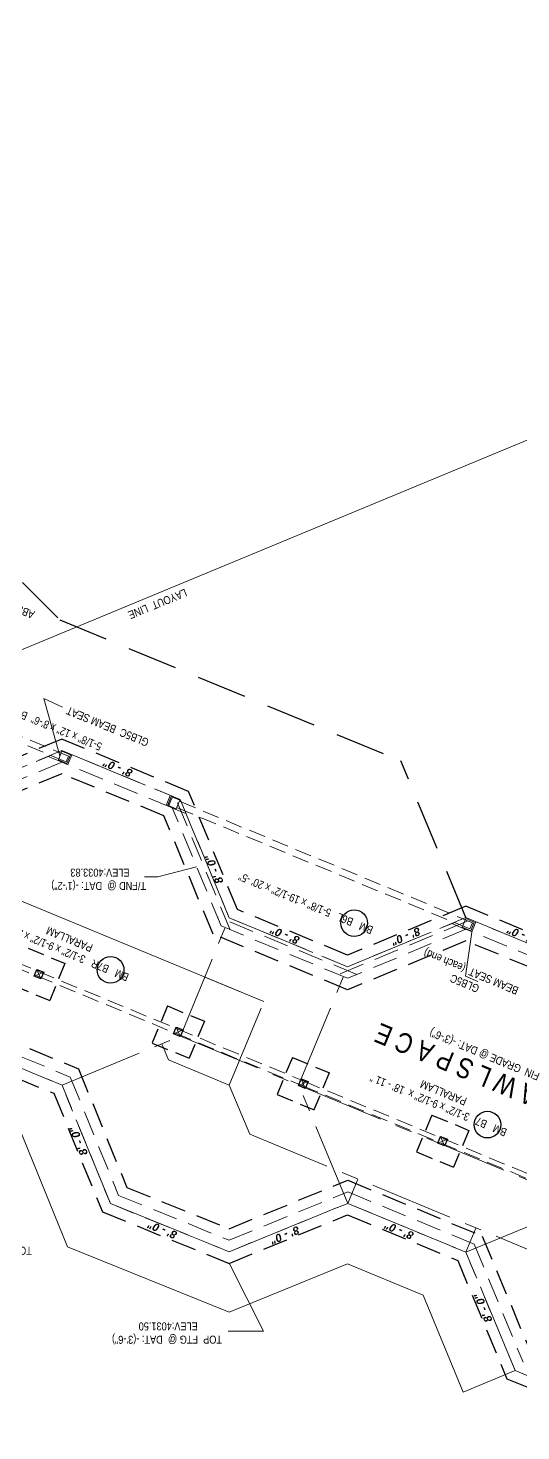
# Model space of a CAD drawing. Header units: inches. Extents: x 279 to 11006, y 233 to 7807.
# Drawn here: x 9720 to 10089, y 1922 to 2973 of the extents above; entities that cross this region are included whole.
import ezdxf

# ---------------------------------------------------------------- set-up
doc = ezdxf.new("R2010")
doc.units = ezdxf.units.IN
doc.header["$MEASUREMENT"] = 0
doc.linetypes.add('CENTER', pattern=[2, 1.25, -0.25, 0.25, -0.25])
doc.linetypes.add('HIDDEN', pattern=[0.375, 0.25, -0.125])
for name, color, linetype, lineweight in [('BALCONY', 7, 'Continuous', 9), ('BEAMS TEXT', 3, 'Continuous', 20), ('CONCRETE', 7, 'Continuous', 20), ('FLOOR BEAMS', 3, 'HIDDEN', 20), ('FOOTING', 7, 'HIDDEN', 30), ('FOOTING TEXT', 7, 'Continuous', 9), ('FOUNDATION', 7, 'HIDDEN', 20), ('FOUNDATION TEXT', 7, 'Continuous', 9), ('GRID', 1, 'CENTER', 20), ('LAYOUT', 6, 'Continuous', 9), ('WALL FRAMING', 7, 'Continuous', 30)]:
    doc.layers.add(name, color=color, linetype=linetype, lineweight=lineweight)
doc.styles.add('ARCHENT', font='technical.ttf', dxfattribs={"height": 6})
doc.styles.add('ARCHENTLTD', font='technical.ttf', dxfattribs={"height": 0.1875})
doc.dimstyles.new('ARCHENTLTD', dxfattribs={"dimscale": 0.05, "dimtxt": 0.1875, "dimasz": 3, "dimexe": 9, "dimexo": 1, "dimgap": 2.5, "dimtad": 0, "dimdec": 1, "dimzin": 1, "dimdsep": 46, "dimlunit": 4, "dimtxsty": 'ARCHENTLTD', "dimblk": 'ARCHTICK', "dimcen": 6, "dimclrd": 256, "dimclre": 256, "dimclrt": 256, "dimaunit": 1, "dimadec": 0, "dimazin": 0, "dimtfac": 1, "dimtdec": 1, "dimtofl": 0, "dimtmove": 1, "dimatfit": 3, "dimldrblk": 'ARCHTICK', "dimfxl": 1, "dimfrac": 2, "dimtolj": 1, "dimtzin": 0, "dimlwd": 9, "dimlwe": 9, "dimarcsym": 0})

# ---------------------------------------------------------------- blocks, each defined once
blk = doc.blocks.new('_ArchTick')
at = {"color": 0, "linetype": 'ByBlock', "const_width": 0.15}
blk.add_lwpolyline([(-0.5, -0.5), (0.5, 0.5)], dxfattribs=at)

msp = doc.modelspace()

# ---------------------------------------------------------------- linework, layer by layer
at = {"layer": 'BALCONY', "color": 3, "linetype": 'HIDDEN', "lineweight": 25, "ltscale": 150}
for p, q in [((9596.2, 2676.9), (9743.4, 2529.8)), ((9743.4, 2529.8), (9999.3, 2423.9)), ((10048, 2306.4), (9999.3, 2423.9))]:
    msp.add_line(p, q, dxfattribs=at)
at = {"layer": 'BEAMS TEXT', "linetype": 'Continuous', "lineweight": 30, "ltscale": 75}
for centre in [(9964.3, 2302.3), (9781.6, 2267.2), (10064.2, 2151.2)]:
    msp.add_circle(centre, 10, dxfattribs=at)
at = {"layer": 'CONCRETE', "lineweight": 20, "ltscale": 75}
for p, q in [((9713, 2148.7), (9749.3, 2059.7)), ((9749.3, 2059.7), (9870.5, 2010.6)), ((9959.3, 2046.8), (9870.5, 2010.6)), ((9959.3, 2046.8), (10015.9, 2023.3)), ((10046.1, 1950.7), (10015.9, 2023.3)), ((10046.1, 1950.7), (10084.9, 1966.9))]:
    msp.add_line(p, q, dxfattribs=at)
at = {"layer": 'FLOOR BEAMS', "ltscale": 50}
for p, q in [((9748.3, 2423.3), (9654.6, 2462.2)), ((9750.1, 2427.5), (9656.3, 2466.3)), ((9748.3, 2423.3), (9750.1, 2427.5)), ((9825.6, 2391.2), (9827.6, 2396)), ((10051.1, 2297.9), (9825.6, 2391.2)), ((10053.1, 2302.6), (9827.6, 2396)), ((9622.2, 2305.7), (9925.4, 2180.4)), ((9623.5, 2309), (9926.8, 2183.7)), ((10051.1, 2297.9), (10053.1, 2302.6)), ((9925.4, 2180.4), (10134.5, 2094)), ((9926.8, 2183.7), (10135.9, 2097.3))]:
    msp.add_line(p, q, dxfattribs=at)
at = {"layer": 'FLOOR BEAMS', "ltscale": 75}
msp.add_line((9925.4, 2180.4), (9926.8, 2183.6), dxfattribs=at)
at = {"layer": 'FOOTING', "ltscale": 75}
for p, q in [((9745.1, 2440.3), (9668.9, 2408.7)), ((9840, 2401.1), (9745.1, 2440.3)), ((9745.1, 2414.3), (9614.6, 2360.2)), ((9821.6, 2382.7), (9745.1, 2414.3)), ((9876.7, 2312.4), (9840, 2401.1)), ((9858.4, 2294.1), (9821.6, 2382.7)), ((10048, 2315), (9959.3, 2278.3)), ((10142.8, 2275.8), (10048, 2315)), ((9959.3, 2278.3), (9876.7, 2312.4)), ((9959.3, 2252.3), (9858.4, 2294.1)), ((10048, 2289), (9959.3, 2252.3)), ((10124.4, 2257.4), (10048, 2289)), ((9668.7, 2229.7), (9757.5, 2193.1)), ((9658.3, 2208), (9739.1, 2174.7)), ((9757.5, 2193), (9793.8, 2104.2)), ((9739.1, 2174.7), (9775.4, 2085.9)), ((9793.8, 2104.2), (9870.5, 2073.2)), ((9870.5, 2073.2), (9959.4, 2109.5)), ((9959.4, 2109.5), (10060.3, 2067.7)), ((9775.4, 2085.8), (9870.5, 2047.2)), ((9870.4, 2047.2), (9959.3, 2083.6)), ((9959.3, 2083.6), (10041.9, 2049.4)), ((10060.3, 2067.7), (10097.1, 1979.1)), ((10041.9, 2049.4), (10078.8, 1960.7)), ((10078.8, 1960.7), (10173.6, 1921.6))]:
    msp.add_line(p, q, dxfattribs=at)
at = {"layer": 'FOOTING', "ltscale": 50}
for p, q in [((9719.7, 2283.5), (9747.5, 2272)), ((9747.3, 2272.1), (9735.9, 2244.4)), ((9708.3, 2255.8), (9736, 2244.3)), ((9824.2, 2240.2), (9812.7, 2212.5)), ((9824.3, 2240.2), (9852, 2228.7)), ((9851.9, 2228.7), (9840.4, 2201)), ((9812.8, 2212.4), (9840.5, 2201)), ((9917.9, 2201.5), (9906.4, 2173.8)), ((9918, 2201.5), (9945.7, 2190)), ((9945.6, 2190), (9934.1, 2162.3)), ((9906.5, 2173.7), (9934.2, 2162.3)), ((10022.5, 2158.4), (10011, 2130.7)), ((10022.6, 2158.4), (10050.3, 2146.9)), ((10050.2, 2146.9), (10038.7, 2119.2)), ((10011.1, 2130.7), (10038.8, 2119.2))]:
    msp.add_line(p, q, dxfattribs=at)
at = {"layer": 'FOUNDATION', "ltscale": 75}
for p, q in [((9745.1, 2431.6), (9660.9, 2396.7)), ((9833.8, 2395), (9745.1, 2431.6)), ((9745.1, 2422.9), (9604.2, 2364.5)), ((9827.7, 2388.8), (9745.1, 2422.9)), ((9864.5, 2300.2), (9827.7, 2388.8)), ((9870.6, 2306.3), (9833.8, 2395)), ((9959.3, 2269.6), (9870.6, 2306.3)), ((10048, 2306.4), (9959.3, 2269.6)), ((10136.7, 2269.6), (10048, 2306.4)), ((9959.3, 2260.9), (9864.5, 2300.2)), ((10048, 2297.7), (9959.3, 2260.9)), ((10130.6, 2263.5), (10048, 2297.7)), ((9662.6, 2223.6), (9751.3, 2186.9)), ((9656.5, 2217.5), (9745.2, 2180.8)), ((9745.2, 2180.8), (9781.5, 2092)), ((9751.3, 2186.9), (9787.6, 2098.1)), ((9787.6, 2098.1), (9870.5, 2064.5)), ((9870.5, 2064.5), (9959.4, 2100.8)), ((9959.4, 2100.8), (10054.2, 2061.6)), ((9781.5, 2092), (9870.5, 2055.9)), ((9870.5, 2055.9), (9959.4, 2092.2)), ((9959.4, 2092.2), (10048.1, 2055.5)), ((10054.2, 2061.6), (10091, 1973)), ((10048.1, 2055.5), (10084.9, 1966.9)), ((10084.9, 1966.9), (10173.6, 1930.2))]:
    msp.add_line(p, q, dxfattribs=at)
at = {"layer": 'FOUNDATION', "color": 7, "lineweight": 9, "ltscale": 75}
for p, q in [((9745.1, 2431.1), (9742.4, 2424.6)), ((9745.1, 2431.1), (9751.5, 2428.4)), ((9745.2, 2422.9), (9734.8, 2427.2)), ((9742.4, 2424.6), (9748.8, 2421.9)), ((9751.5, 2428.4), (9748.8, 2421.9)), ((9752.6, 2428.5), (9749.6, 2421.1)), ((9826.3, 2398), (9823.3, 2390.6)), ((9827, 2397.2), (9824.4, 2390.7)), ((9830.8, 2388.1), (9824.4, 2390.7)), ((9833.5, 2394.5), (9827, 2397.2)), ((9827.6, 2388.8), (9838, 2384.5)), ((9833.5, 2394.5), (9830.8, 2388.1)), ((10047.9, 2305.8), (10045.2, 2299.3)), ((10047.9, 2305.8), (10054.3, 2303.1)), ((10048.1, 2297.6), (10037.6, 2301.9)), ((10045.2, 2299.3), (10051.7, 2296.6)), ((10054.3, 2303.1), (10051.7, 2296.6)), ((10055.5, 2303.2), (10052.4, 2295.8))]:
    msp.add_line(p, q, dxfattribs=at)
at = {"layer": 'FOUNDATION', "color": 1, "lineweight": 9, "ltscale": 75}
for p, q in [((9871.3, 2297.3), (9831.3, 2393.9)), ((9966.2, 2263.8), (9861.6, 2307)), ((10049, 2303.8), (9952.4, 2263.8))]:
    msp.add_line(p, q, dxfattribs=at)
at = {"layer": 'GRID', "ltscale": 50}
for p, q in [((9656.4, 2394.8), (9745.1, 2431.6)), ((9745.1, 2431.6), (9833.8, 2395)), ((9870.6, 2306.3), (9833.8, 2395)), ((9833.9, 2217.6), (9870.6, 2306.3)), ((9870.6, 2306.3), (9959.3, 2269.6)), ((9959.3, 2269.6), (10048, 2306.4)), ((10048, 2306.4), (10136.7, 2269.6)), ((9852.2, 2261.8), (9896.4, 2243.5)), ((9922.6, 2180.9), (9959.3, 2269.6)), ((9870.6, 2180.8), (9896.6, 2243.4)), ((9656.5, 2217.5), (9745.2, 2180.8)), ((9745.2, 2180.8), (9833.9, 2217.6)), ((9825, 2199.8), (9820, 2211.8)), ((9833.9, 2217.6), (10136.7, 2092.2)), ((9825, 2199.8), (9870.6, 2180.8)), ((9781.5, 2092), (9745.2, 2180.8)), ((9885.9, 2144), (9870.6, 2180.8)), ((9959.4, 2092.2), (9922.6, 2180.9)), ((9885.9, 2144), (10136.5, 2040.2)), ((9959.4, 2092.2), (9966.9, 2110.3)), ((9781.5, 2092), (9870.5, 2055.9)), ((9870.5, 2055.9), (9959.4, 2092.2)), ((9959.4, 2092.2), (10048.1, 2055.5)), ((10048.1, 2055.5), (10136.7, 2092.2)), ((10048.1, 2055.5), (10055.5, 2073.5)), ((10084.9, 1966.9), (10048.1, 2055.5)), ((10084.9, 1966.8), (10173.6, 1930.2))]:
    msp.add_line(p, q, dxfattribs=at)
at = {"layer": 'LAYOUT', "color": 6, "ltscale": 150}
for p, q in [((9487.1, 2413), (10839.2, 2973.4)), ((9487, 2413), (9880.3, 2250.2))]:
    msp.add_line(p, q, dxfattribs=at)
at = {"layer": 'WALL FRAMING', "color": 6, "lineweight": 9, "ltscale": 75}
for p, q in [((9724.2, 2262.5), (9731.4, 2265.5)), ((9729.3, 2260.4), (9726.3, 2267.6)), ((9828.7, 2219.3), (9835.9, 2222.3)), ((9833.8, 2217.2), (9830.8, 2224.4)), ((9922.5, 2180.5), (9929.7, 2183.5)), ((9927.6, 2178.4), (9924.6, 2185.6)), ((10027, 2137.4), (10034.2, 2140.3)), ((10032.1, 2135.2), (10029.1, 2142.4))]:
    msp.add_line(p, q, dxfattribs=at)
at = {"layer": 'WALL FRAMING', "color": 6, "ltscale": 75}
for points in [[(9729.3, 2260.4), (9724.2, 2262.5), (9726.3, 2267.6), (9731.4, 2265.5)], [(9833.8, 2217.2), (9828.7, 2219.3), (9830.8, 2224.4), (9835.9, 2222.3)], [(9927.6, 2178.4), (9922.5, 2180.5), (9924.6, 2185.6), (9929.7, 2183.5)], [(10032.1, 2135.2), (10027, 2137.4), (10029.1, 2142.4), (10034.2, 2140.3)]]:
    msp.add_lwpolyline(points, close=True, dxfattribs=at)

# ---------------------------------------------------------------- texts
at = {"layer": 'BEAMS TEXT', "linetype": 'Continuous', "lineweight": 9, "char_height": 6, "attachment_point": 5, "rotation": 157.6375, "style": 'ARCHENTLTD'}
for s, insert in [('5-1/8" x 12" x 8\'-6"  BM   B6R \\P\\P  ', (9736.9, 2460.5)), ('BM   B6L   5-1/8" x 19-1/2" x 20\' -5" \\P\\P  ', (9931.8, 2326.4)), ('BM   B7R   3-1/2" x 9-1/2" x 27\'-4" \\PPARALLAM\\P\\P  ', (9752.6, 2294.8)), ('BM   B7   3-1/2" x 9-1/2" x  18\' - 11 "\\PPARALLAM \\P\\P  ', (10033.1, 2179.7))]:
    msp.add_mtext(s, dxfattribs=dict(at, insert=insert))
at = {"layer": 'FOOTING TEXT', "ltscale": 50, "char_height": 6, "attachment_point": 5, "style": 'ARCHENT'}
for s, insert, rotation in [(' (TYP)  SSTB16  A.B.\\Pw/ AM5/8 HLDR &\\PABS5/8 A.B. STABILIZER', (9683.5, 2538.8), 157.8432), (' GLB5C  BEAM SEAT', (9780.2, 2449.3), 157.8432), (' GLB5C\\PBEAM SEAT  (each end)', (10050.3, 2262.1), 157.2106), (' TOP  FTG @  DAT: -(9\'-5") \\PELEV:4025.58', (9682.2, 2061.7), 180), (' TOP  FTG @  DAT: -(3\'-6") \\PELEV:4031.50', (9824.8, 1995), 180.0928)]:
    msp.add_mtext(s, dxfattribs=dict(at, insert=insert, rotation=rotation))
at = {"layer": 'FOUNDATION TEXT', "color": 1, "lineweight": 20, "ltscale": 75, "char_height": 6, "width": 48.625, "attachment_point": 1, "style": 'ARCHENTLTD'}
for insert, rotation in [((9796.3, 2411.4), 157.2856), ((9860.8, 2331), 112.2856), ((9921.6, 2286.1), 157.2856), ((10014.7, 2293.8), 202.2856), ((10099.2, 2286.1), 157.2856), ((9759.1, 2127.3), 112.2856), ((9829.7, 2065.1), 157.2856), ((9924, 2069.8), 202.2856), ((10007.2, 2064.7), 157.2856), ((10062.5, 2002.2), 112.2856)]:
    msp.add_mtext('{\\fArial|b1|i1|c0|p34;8\' - 0"}', dxfattribs=dict(at, insert=insert, rotation=rotation))
at = {"layer": 'FOUNDATION TEXT', "ltscale": 50, "attachment_point": 5, "style": 'ARCHENT'}
for s, insert, char_height, rotation in [(' T/FND @  DAT: -(1\'-2") \\PELEV:4033.83', (9773.6, 2335.2), 6, 180), ('C R A W L S P A C E', (10056.5, 2189.7), 15, 157.5), ('FIN  GRADE @ DAT: -(3\'-6")', (10062.3, 2204.6), 6, 157.5)]:
    msp.add_mtext(s, dxfattribs=dict(at, insert=insert, char_height=char_height, rotation=rotation))
at = {"layer": 'LAYOUT', "ltscale": 50, "insert": (9817.7, 2542), "char_height": 6, "attachment_point": 5, "rotation": 202.1522, "style": 'ARCHENT'}
msp.add_mtext(' LAYOUT  LINE', dxfattribs=at)

# ---------------------------------------------------------------- leaders
at = {"layer": 'FOOTING TEXT', "ltscale": 10}
for points in [[(9743.6, 2427.6), (9731.5, 2470.7), (9745.4, 2464.2)], [(10052.5, 2295.4), (10047.7, 2262.6), (10057.1, 2258.5)], [(9870.7, 2046.9), (9896.3, 1996.3), (9869.7, 1996.3)]]:
    msp.add_leader(points, dimstyle='ARCHENTLTD', override={"dimgap": 1, "dimtad": 0}, dxfattribs=at)
at = {"layer": 'FOUNDATION TEXT', "ltscale": 10}
msp.add_leader([(9846.1, 2344.5), (9816.9, 2336.9), (9807.1, 2336.9)], dimstyle='ARCHENTLTD', override={"dimgap": 1, "dimtad": 0}, dxfattribs=at)

doc.saveas('drawing.dxf')
